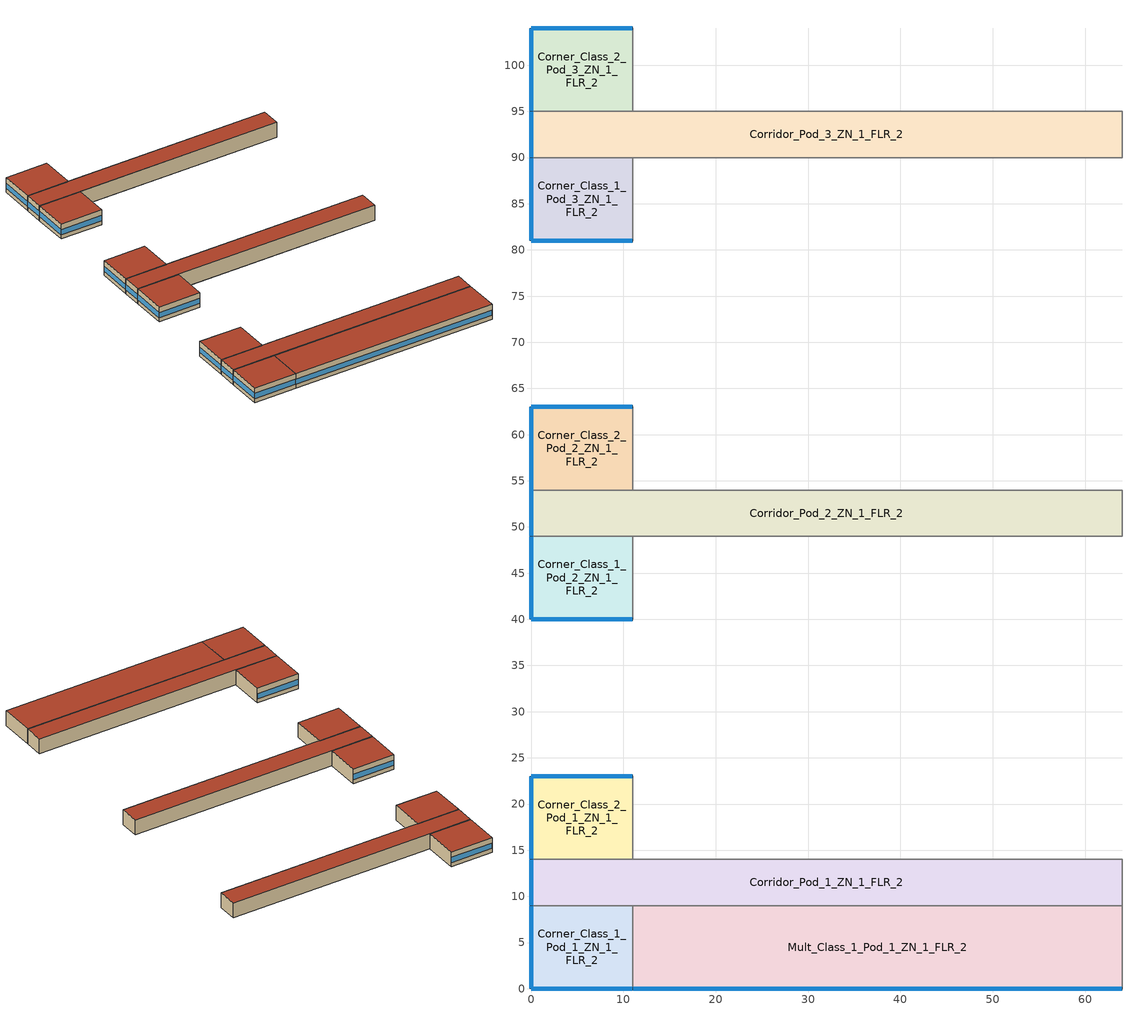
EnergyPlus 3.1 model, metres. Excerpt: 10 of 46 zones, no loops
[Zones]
Corner_Class_1_Pod_1_ZN_1_FLR_2
 floor to Corner_Class_1_Pod_1_ZN_1_FLR_1 (INT-FLOOR-TOPSIDE): 0,9 11,9 11,0 0,0 z4
 wall outside (Steel-Framed_R-13 + R-3.8 ci_Ext-wall): 0,9 0,0 11,0 z4:8
 wall to Mult_Class_1_Pod_1_ZN_1_FLR_2 (Standard_Int-Wall): 11,0 11,9 z4:8
 wall to Corridor_Pod_1_ZN_1_FLR_2 (Standard_Int-Wall): 11,9 0,9 z4:8
 window (std_window_UValue_3.237_SHGC_0.39_VT_0.495): 0.05,0 10.95,0 z5.1:6.51
 window (std_window_UValue_3.237_SHGC_0.39_VT_0.495_west): 0,8.95 0,0.05 z5.1:6.52
 roof outside (IEAD_R-15 ci_Roof): 0,0 11,0 11,9 0,9 z8
Mult_Class_1_Pod_1_ZN_1_FLR_2
 floor to Mult_Class_1_Pod_1_ZN_1_FLR_1 (INT-FLOOR-TOPSIDE): 11,9 64,9 64,0 11,0 z4
 wall outside (Steel-Framed_R-13 + R-3.8 ci_Ext-wall): 11,0 64,0 z4:8
 wall to Lobby_ZN_1_FLR_2 (Standard_Int-Wall): 64,0 64,9 z4:8
 wall to Corridor_Pod_1_ZN_1_FLR_2 (Standard_Int-Wall): 64,9 11,9 z4:8
 window (std_window_UValue_3.237_SHGC_0.39_VT_0.495): 11.05,0 63.95,0 z5.1:6.5
 roof outside (IEAD_R-15 ci_Roof): 11,0 64,0 64,9 11,9 z8
Corridor_Pod_1_ZN_1_FLR_2
 floor to Corridor_Pod_1_ZN_1_FLR_1 (INT-FLOOR-TOPSIDE): 0,14 64,14 64,9 0,9 z4
 wall outside (Steel-Framed_R-13 + R-3.8 ci_Ext-wall): 0,14 0,9 z4:8
 wall to Lobby_ZN_1_FLR_2 (Standard_Int-Wall): 64,9 64,14 z4:8
 wall to Mult_Class_2_Pod_1_ZN_1_FLR_2 (Standard_Int-Wall): 64,14 11,14 z4:8
 wall to Corner_Class_2_Pod_1_ZN_1_FLR_2 (Standard_Int-Wall): 11,14 0,14 z4:8
 window (std_window_UValue_3.237_SHGC_0.39_VT_0.495_west): 0,13.95 0,9.05 z5.1:6.53
 roof outside (IEAD_R-15 ci_Roof): 0,9 64,9 64,14 0,14 z8
Corner_Class_2_Pod_1_ZN_1_FLR_2
 floor to Corner_Class_2_Pod_1_ZN_1_FLR_1 (INT-FLOOR-TOPSIDE): 0,23 11,23 11,14 0,14 z4
 wall outside (Steel-Framed_R-13 + R-3.8 ci_Ext-wall): 11,23 0,23 0,14 z4:8
 wall to Mult_Class_2_Pod_1_ZN_1_FLR_2 (Standard_Int-Wall): 11,14 11,23 z4:8
 window (std_window_UValue_3.237_SHGC_0.49_VT_0.622): 10.95,23 0.05,23 z5.1:6.51
 window (std_window_UValue_3.237_SHGC_0.39_VT_0.495_west): 0,22.95 0,14.05 z5.1:6.52
 roof outside (IEAD_R-15 ci_Roof): 0,14 11,14 11,23 0,23 z8
Corner_Class_1_Pod_2_ZN_1_FLR_2
 floor to Corner_Class_1_Pod_2_ZN_1_FLR_1 (INT-FLOOR-TOPSIDE): 0,49 11,49 11,40 0,40 z4
 wall outside (Steel-Framed_R-13 + R-3.8 ci_Ext-wall): 0,49 0,40 11,40 z4:8
 wall to Mult_Class_1_Pod_2_ZN_1_FLR_2 (Standard_Int-Wall): 11,40 11,49 z4:8
 wall to Corridor_Pod_2_ZN_1_FLR_2 (Standard_Int-Wall): 11,49 0,49 z4:8
 window (std_window_UValue_3.237_SHGC_0.39_VT_0.495): 0.05,40 10.95,40 z5.1:6.51
 window (std_window_UValue_3.237_SHGC_0.39_VT_0.495_west): 0,48.95 0,40.05 z5.1:6.52
 roof outside (IEAD_R-15 ci_Roof): 0,40 11,40 11,49 0,49 z8
Corridor_Pod_2_ZN_1_FLR_2
 floor to Corridor_Pod_2_ZN_1_FLR_1 (INT-FLOOR-TOPSIDE): 0,54 64,54 64,49 0,49 z4
 wall outside (Steel-Framed_R-13 + R-3.8 ci_Ext-wall): 0,54 0,49 z4:8
 wall to Mult_Class_1_Pod_2_ZN_1_FLR_2 (Standard_Int-Wall): 11,49 64,49 z4:8
 wall to Main_Corridor_ZN_1_FLR_2 (Standard_Int-Wall): 64,49 64,54 z4:8
 wall to Mult_Class_2_Pod_2_ZN_1_FLR_2 (Standard_Int-Wall): 64,54 11,54 z4:8
 wall to Corner_Class_2_Pod_2_ZN_1_FLR_2 (Standard_Int-Wall): 11,54 0,54 z4:8
 window (std_window_UValue_3.237_SHGC_0.39_VT_0.495_west): 0,53.95 0,49.05 z5.1:6.53
 roof outside (IEAD_R-15 ci_Roof): 0,49 64,49 64,54 0,54 z8
Corner_Class_2_Pod_2_ZN_1_FLR_2
 floor to Corner_Class_2_Pod_2_ZN_1_FLR_1 (INT-FLOOR-TOPSIDE): 0,63 11,63 11,54 0,54 z4
 wall outside (Steel-Framed_R-13 + R-3.8 ci_Ext-wall): 11,63 0,63 0,54 z4:8
 wall to Mult_Class_2_Pod_2_ZN_1_FLR_2 (Standard_Int-Wall): 11,54 11,63 z4:8
 window (std_window_UValue_3.237_SHGC_0.49_VT_0.622): 10.95,63 0.05,63 z5.1:6.51
 window (std_window_UValue_3.237_SHGC_0.39_VT_0.495_west): 0,62.95 0,54.05 z5.1:6.52
 roof outside (IEAD_R-15 ci_Roof): 0,54 11,54 11,63 0,63 z8
Corner_Class_1_Pod_3_ZN_1_FLR_2
 floor to Corner_Class_1_Pod_3_ZN_1_FLR_1 (INT-FLOOR-TOPSIDE): 0,90 11,90 11,81 0,81 z4
 wall outside (Steel-Framed_R-13 + R-3.8 ci_Ext-wall): 0,90 0,81 11,81 z4:8
 wall to Mult_Class_1_Pod_3_ZN_1_FLR_2 (Standard_Int-Wall): 11,81 11,90 z4:8
 wall to Corridor_Pod_3_ZN_1_FLR_2 (Standard_Int-Wall): 11,90 0,90 z4:8
 window (std_window_UValue_3.237_SHGC_0.39_VT_0.495): 0.05,81 10.95,81 z5.1:6.51
 window (std_window_UValue_3.237_SHGC_0.39_VT_0.495_west): 0,89.95 0,81.05 z5.1:6.52
 roof outside (IEAD_R-15 ci_Roof): 0,81 11,81 11,90 0,90 z8
Corridor_Pod_3_ZN_1_FLR_2
 floor to Corridor_Pod_3_ZN_1_FLR_1 (INT-FLOOR-TOPSIDE): 0,95 64,95 64,90 0,90 z4
 wall outside (Steel-Framed_R-13 + R-3.8 ci_Ext-wall): 0,95 0,90 z4:8
 wall to Mult_Class_1_Pod_3_ZN_1_FLR_2 (Standard_Int-Wall): 11,90 64,90 z4:8
 wall to Bathrooms_ZN_1_FLR_2 (Standard_Int-Wall): 64,90 64,95 z4:8
 wall to Mult_Class_2_Pod_3_ZN_1_FLR_2 (Standard_Int-Wall): 64,95 11,95 z4:8
 wall to Corner_Class_2_Pod_3_ZN_1_FLR_2 (Standard_Int-Wall): 11,95 0,95 z4:8
 window (std_window_UValue_3.237_SHGC_0.39_VT_0.495_west): 0,94.95 0,90.05 z5.1:6.53
 roof outside (IEAD_R-15 ci_Roof): 0,90 64,90 64,95 0,95 z8
Corner_Class_2_Pod_3_ZN_1_FLR_2
 floor to Corner_Class_2_Pod_3_ZN_1_FLR_1 (INT-FLOOR-TOPSIDE): 0,104 11,104 11,95 0,95 z4
 wall outside (Steel-Framed_R-13 + R-3.8 ci_Ext-wall): 11,104 0,104 0,95 z4:8
 wall to Mult_Class_2_Pod_3_ZN_1_FLR_2 (Standard_Int-Wall): 11,95 11,104 z4:8
 window (std_window_UValue_3.237_SHGC_0.49_VT_0.622): 10.95,104 0.05,104 z5.1:6.51
 window (std_window_UValue_3.237_SHGC_0.39_VT_0.495_west): 0,103.95 0,95.05 z5.1:6.52
 roof outside (IEAD_R-15 ci_Roof): 0,95 11,95 11,104 0,104 z8
[Building]
Benchmark Secondary School New V1.1_3.1: North Axis=0; Terrain=City; Loads Convergence Tolerance Value=0.04; Temperature Convergence Tolerance Value=0.2; Solar Distribution=FullInteriorAndExterior; Maximum Number of Warmup Days=25
[Site:Location]
USA IL-CHICAGO-OHARE: Latitude {deg}=41.77; Longitude {deg}=-87.75; Time Zone {hr}=-6; Elevation {m}=190
[Site:GroundTemperature:BuildingSurface]
19.527, 19.502, 19.536, 19.598, 20.002, 21.64, 22.225, 22.375, 21.449, 20.121, 19.802, 19.633
[Site:WaterMainsTemperature]
Calculation Method=CORRELATION; Annual Average Outdoor Air Temperature {C}=9.69; Maximum Difference In Monthly Average Outdoor Air Temperatures {deltaC}=28.1
[SizingPeriod:DesignDay] Barometric Pressure {Pa}=99063; Rain {0-no,1-yes}=0; Snow on ground {0-no,1-yes}=0; Day of Month=21; Daylight Savings Time Indicator=0; Humidity Indicating Type=WetBulb
Name | Maximum Dry-Bulb Temperature {C} | Daily Temp Range {C} | Humidity Indicating Conditions at Maximum Dry-Bulb | Wind Speed {m/s} design conditions vs. traditional 6.71 m/s (15 mph) | Wind Direction {Degrees; N=0, S=180} | Clearness {0.0 to 1.1} | Month | Day Type | Wind Speed {m/s} design conditions vs. traditional 3.35 m/s (7mph)
CHICAGO Ann Htg 99.6% Condns DB | -20.6 | 0 | -20.6 | 4.9 | 270 | 0 | 1 | WinterDesignDay
CHICAGO Ann Clg .4% Condns DB=>MWB | 33.2 | 10.7 | 23.8 |  | 230 | 1 | 7 | SummerDesignDay | 5.3
CHICAGO Ann Clg .4% Condns WB=>MDB | 31.2 | 10.7 | 25.5 |  | 230 | 1 | 7 | SummerDesignDay | 5.3
[WindowMaterial:Glazing] Optical Data Type=SpectralAverage; Thickness=0.003; Infrared Transmittance at Normal Incidence=0; Front Side Infrared Hemispherical Emissivity=0.9; Back Side Infrared Hemispherical Emissivity=0.9; Conductivity=0.0199; Dirt Correction Factor for Solar and Visible Transmittance=1; Solar Diffusing=No
Name | Solar Transmittance at Normal Incidence | Front Side Solar Reflectance at Normal Incidence | Back Side Solar Reflectance at Normal Incidence | Visible Transmittance at Normal Incidence | Front Side Visible Reflectance at Normal Incidence | Back Side Visible Reflectance at Normal Incidence
Theoretical Glass [66] | 0.3832 | 0.5668 | 0.5668 | 0.495 | 0.455 | 0.455
Theoretical Glass [67] | 0.4826 | 0.4674 | 0.4674 | 0.6216 | 0.3284 | 0.3284
[Material] Thermal Absorptance=0.9
Name | Roughness | Thickness | Conductivity | Density | Specific Heat | Solar Absorptance | Visible Absorptance | Thickness {m} | Conductivity {W/m-K} | Density {kg/m3} | Specific Heat {J/kg-K}
Roof Membrane | VeryRough | 0.0095 | 0.16 | 1121.29 | 1460 | 0.7 | 0.7
Roof Insulation | MediumRough | 0.125 | 0.049 | 265 | 836.8 | 0.7 | 0.7
Metal Decking | MediumSmooth | 0.0015 | 45.006 | 7680 | 418.4 | 0.7 | 0.3
GP01 1/2 GYPSUM | Smooth | 0.0127 | 0.16 | 800 | 1090 | 0.7 | 0.5
Wall Insulation [6] | MediumRough | 0.0678 | 0.045 | 265 | 836.8 | 0.7 | 0.7
1/2IN Gypsum | Smooth | 0.0127 | 0.16 | 784.9 | 830 | 0.92 | 0.92
Std Wood 6inch | MediumSmooth |  |  |  |  | 0.7 | 0.7 | 0.15 | 0.12 | 540 | 1210
Std MAT-CC05 4  MW CONCRETE | Rough |  |  |  |  | 0.7 | 0.2 | 0.1 | 0.858 | 1968 | 836.8
[Material:NoMass] Thermal Absorptance=0.9; Solar Absorptance=0.7
Name | Roughness | Thermal Resistance {(m2-K)/W} | Visible Absorptance | Thermal Resistance {m2-K/W}
MAT-SHEATH | Rough | 0.3626 | 0.7
Std CP02 CARPET PAD | VeryRough |  | 0.8 | 0.21648
[Construction]
InteriorFurnishings: Std Wood 6inch
INT-FLOOR-TOPSIDE: Std MAT-CC05 4  MW CONCRETE, Std CP02 CARPET PAD
std_window_UValue_3.237_SHGC_0.39_VT_0.495; std_window_UValue_3.237_SHGC_0.39_VT_0.495_west: Theoretical Glass [66]
std_window_UValue_3.237_SHGC_0.49_VT_0.622: Theoretical Glass [67]
IEAD_R-15 ci_Roof: Roof Membrane, Roof Insulation, Metal Decking
Standard_Int-Wall: GP01 1/2 GYPSUM, GP01 1/2 GYPSUM
Steel-Framed_R-13 + R-3.8 ci_Ext-wall: MAT-SHEATH, Wall Insulation [6], 1/2IN Gypsum
[Zone] Type=1; Multiplier=1; Ceiling Height=4; Part of Total Floor Area=Yes
Name | Volume
Corner_Class_1_Pod_1_ZN_1_FLR_2; Corner_Class_2_Pod_1_ZN_1_FLR_2; Corner_Class_1_Pod_2_ZN_1_FLR_2; Corner_Class_2_Pod_2_ZN_1_FLR_2; Corner_Class_1_Pod_3_ZN_1_FLR_2; Corner_Class_2_Pod_3_ZN_1_FLR_2 | 396
Mult_Class_1_Pod_1_ZN_1_FLR_2 | 1908
Corridor_Pod_1_ZN_1_FLR_2; Corridor_Pod_2_ZN_1_FLR_2; Corridor_Pod_3_ZN_1_FLR_2 | 1280
[InternalMass] Construction=InteriorFurnishings
Name | Zone | Surface Area
Corner_Class_1_Pod_1_ZN_1_FLR_2_InternalMass_1 | Corner_Class_1_Pod_1_ZN_1_FLR_2 | 198
Mult_Class_1_Pod_1_ZN_1_FLR_2_InternalMass_1 | Mult_Class_1_Pod_1_ZN_1_FLR_2 | 954
Corridor_Pod_1_ZN_1_FLR_2_InternalMass_1 | Corridor_Pod_1_ZN_1_FLR_2 | 640
Corner_Class_2_Pod_1_ZN_1_FLR_2_InternalMass_1 | Corner_Class_2_Pod_1_ZN_1_FLR_2 | 198
Corner_Class_1_Pod_2_ZN_1_FLR_2_InternalMass_1 | Corner_Class_1_Pod_2_ZN_1_FLR_2 | 198
Corridor_Pod_2_ZN_1_FLR_2_InternalMass_1 | Corridor_Pod_2_ZN_1_FLR_2 | 640
Corner_Class_2_Pod_2_ZN_1_FLR_2_InternalMass_1 | Corner_Class_2_Pod_2_ZN_1_FLR_2 | 198
Corner_Class_1_Pod_3_ZN_1_FLR_2_InternalMass_1 | Corner_Class_1_Pod_3_ZN_1_FLR_2 | 198
Corridor_Pod_3_ZN_1_FLR_2_InternalMass_1 | Corridor_Pod_3_ZN_1_FLR_2 | 640
Corner_Class_2_Pod_3_ZN_1_FLR_2_InternalMass_1 | Corner_Class_2_Pod_3_ZN_1_FLR_2 | 198
[ZoneInfiltration:DesignFlowRate] Schedule=INFIL_SCH; Design Volume Flow Rate Calculation Method=Flow/Zone; Constant Term Coefficient=1; Temperature Term Coefficient=0; Velocity Term Coefficient=0; Velocity Squared Term Coefficient=0
Name | Zone | Design Flow Rate {m3/s}
Corner_Class_1_Pod_1_ZN_1_FLR_2_Infiltration | Corner_Class_1_Pod_1_ZN_1_FLR_2 | 0.0539
Mult_Class_1_Pod_1_ZN_1_FLR_2_Infiltration | Mult_Class_1_Pod_1_ZN_1_FLR_2 | 0.2067
Corridor_Pod_1_ZN_1_FLR_2_Infiltration | Corridor_Pod_1_ZN_1_FLR_2 | 0.1031
Corner_Class_2_Pod_1_ZN_1_FLR_2_Infiltration | Corner_Class_2_Pod_1_ZN_1_FLR_2 | 0.0539
Corner_Class_1_Pod_2_ZN_1_FLR_2_Infiltration | Corner_Class_1_Pod_2_ZN_1_FLR_2 | 0.0539
Corridor_Pod_2_ZN_1_FLR_2_Infiltration | Corridor_Pod_2_ZN_1_FLR_2 | 0.1031
Corner_Class_2_Pod_2_ZN_1_FLR_2_Infiltration | Corner_Class_2_Pod_2_ZN_1_FLR_2 | 0.0539
Corner_Class_1_Pod_3_ZN_1_FLR_2_Infiltration | Corner_Class_1_Pod_3_ZN_1_FLR_2 | 0.0539
Corridor_Pod_3_ZN_1_FLR_2_Infiltration | Corridor_Pod_3_ZN_1_FLR_2 | 0.1031
Corner_Class_2_Pod_3_ZN_1_FLR_2_Infiltration | Corner_Class_2_Pod_3_ZN_1_FLR_2 | 0.0539
[People] Schedule=BLDG_OCC_SCH; Number of People Calculation Method=People; Fraction Radiant=0.3; User Specified Sensible Fraction=AUTOCALCULATE; Activity Level Schedule=ACTIVITY_SCH; Enable ASHRAE 55 Comfort Warnings=No; MRT Calculation=ZoneAveraged; Work Efficiency Schedule=WORK_EFF_SCH; Clothing Schedule=CLOTHING_SCH; Air Velocity Schedule=AIR_VELO_SCH; Thermal Comfort Report=FANGER
Name | Zone | Number of People
Corner_Class_1_Pod_1_ZN_1_FLR_2 People | Corner_Class_1_Pod_1_ZN_1_FLR_2 | 24.75
Mult_Class_1_Pod_1_ZN_1_FLR_2 People | Mult_Class_1_Pod_1_ZN_1_FLR_2 | 119.25
Corridor_Pod_1_ZN_1_FLR_2 People | Corridor_Pod_1_ZN_1_FLR_2 | 32
Corner_Class_2_Pod_1_ZN_1_FLR_2 People | Corner_Class_2_Pod_1_ZN_1_FLR_2 | 24.75
Corner_Class_1_Pod_2_ZN_1_FLR_2 People | Corner_Class_1_Pod_2_ZN_1_FLR_2 | 24.75
Corridor_Pod_2_ZN_1_FLR_2 People | Corridor_Pod_2_ZN_1_FLR_2 | 32
Corner_Class_2_Pod_2_ZN_1_FLR_2 People | Corner_Class_2_Pod_2_ZN_1_FLR_2 | 24.75
Corner_Class_1_Pod_3_ZN_1_FLR_2 People | Corner_Class_1_Pod_3_ZN_1_FLR_2 | 24.75
Corridor_Pod_3_ZN_1_FLR_2 People | Corridor_Pod_3_ZN_1_FLR_2 | 32
Corner_Class_2_Pod_3_ZN_1_FLR_2 People | Corner_Class_2_Pod_3_ZN_1_FLR_2 | 24.75
[Lights] Schedule=BLDG_LIGHT_SCH; Design Level Calculation Method=LightingLevel; Return Air Fraction=0; Fraction Radiant=0.37; Fraction Visible=0.2; Fraction Replaceable=1; Return Air Fraction is Calculated from Plenum Temperature=No
Name | Zone | Design Level {W}
Corner_Class_1_Pod_1_ZN_1_FLR_2_Lights | Corner_Class_1_Pod_1_ZN_1_FLR_2 | 1490.94
Mult_Class_1_Pod_1_ZN_1_FLR_2_Lights | Mult_Class_1_Pod_1_ZN_1_FLR_2 | 7183.62
Corridor_Pod_1_ZN_1_FLR_2_Lights | Corridor_Pod_1_ZN_1_FLR_2 | 1721.6
Corner_Class_2_Pod_1_ZN_1_FLR_2_Lights | Corner_Class_2_Pod_1_ZN_1_FLR_2 | 1490.94
Corner_Class_1_Pod_2_ZN_1_FLR_2_Lights | Corner_Class_1_Pod_2_ZN_1_FLR_2 | 1490.94
Corridor_Pod_2_ZN_1_FLR_2_Lights | Corridor_Pod_2_ZN_1_FLR_2 | 1721.6
Corner_Class_2_Pod_2_ZN_1_FLR_2_Lights | Corner_Class_2_Pod_2_ZN_1_FLR_2 | 1490.94
Corner_Class_1_Pod_3_ZN_1_FLR_2_Lights | Corner_Class_1_Pod_3_ZN_1_FLR_2 | 1490.94
Corridor_Pod_3_ZN_1_FLR_2_Lights | Corridor_Pod_3_ZN_1_FLR_2 | 1721.6
Corner_Class_2_Pod_3_ZN_1_FLR_2_Lights | Corner_Class_2_Pod_3_ZN_1_FLR_2 | 1490.94
[ElectricEquipment] Schedule=BLDG_EQUIP_SCH; Design Level Calculation Method=EquipmentLevel; Fraction Latent=0; Fraction Radiant=0.5; Fraction Lost=0
Name | Zone | Design Level {W}
Corner_Class_1_Pod_1_ZN_1_FLR_2_PlugMisc_Equip | Corner_Class_1_Pod_1_ZN_1_FLR_2 | 990
Mult_Class_1_Pod_1_ZN_1_FLR_2_PlugMisc_Equip | Mult_Class_1_Pod_1_ZN_1_FLR_2 | 4770
Corridor_Pod_1_ZN_1_FLR_2_PlugMisc_Equip | Corridor_Pod_1_ZN_1_FLR_2 | 1280
Corner_Class_2_Pod_1_ZN_1_FLR_2_PlugMisc_Equip | Corner_Class_2_Pod_1_ZN_1_FLR_2 | 990
Corner_Class_1_Pod_2_ZN_1_FLR_2_PlugMisc_Equip | Corner_Class_1_Pod_2_ZN_1_FLR_2 | 990
Corridor_Pod_2_ZN_1_FLR_2_PlugMisc_Equip | Corridor_Pod_2_ZN_1_FLR_2 | 1280
Corner_Class_2_Pod_2_ZN_1_FLR_2_PlugMisc_Equip | Corner_Class_2_Pod_2_ZN_1_FLR_2 | 990
Corner_Class_1_Pod_3_ZN_1_FLR_2_PlugMisc_Equip | Corner_Class_1_Pod_3_ZN_1_FLR_2 | 990
Corridor_Pod_3_ZN_1_FLR_2_PlugMisc_Equip | Corridor_Pod_3_ZN_1_FLR_2 | 1280
Corner_Class_2_Pod_3_ZN_1_FLR_2_PlugMisc_Equip | Corner_Class_2_Pod_3_ZN_1_FLR_2 | 990
[Exterior:Lights]
Exterior Facade Lighting: Schedule=ALWAYS_ON; Design Level=23884.2; Control Option=AstronomicalClock
[Schedule:Compact]
BLDG_LIGHT_SCH: Through: 6/30, For: Weekdays SummerDesignDay, Until: 07:00, 0.1773, Until: 21:00, 0.9, Until: 24:00, 0.1773, For: WeekEnds WinterDesignDay Holidays AllOtherDays, Until: 24:00, 0.1773, Through: 9/1, For: Weekdays SummerDesignDay, Until: 08:00, 0.1773, Until: 20:00, 0.5, Until: 24:00, 0.1773, For: WeekEnds WinterDesignDay Holidays AllOtherDays, Until: 24:00, 0.1773, Through: 12/31, For: Weekdays SummerDesignDay, Until: 07:00, 0.1773, Until: 21:00, 0.9, Until: 24:00, 0.1773, For: WeekEnds WinterDesignDay Holidays AllOtherDays, Until: 24:00, 0.1773
BLDG_EQUIP_SCH: Through: 6/30, For: Weekdays SummerDesignDay, Until: 08:00, 0.35, Until: 17:00, 0.95, Until: 24:00, 0.35, For: WeekEnds WinterDesignDay Holidays AllOtherDays, Until: 24:00, 0.35, Through: 9/1, For: Weekdays SummerDesignDay, Until: 08:00, 0.25, Until: 17:00, 0.5, Until: 24:00, 0.25, For: WeekEnds WinterDesignDay Holidays AllOtherDays, Until: 24:00, 0.25, Through: 12/31, For: Weekdays SummerDesignDay, Until: 08:00, 0.35, Until: 17:00, 0.95, Until: 24:00, 0.35, For: WeekEnds WinterDesignDay Holidays AllOtherDays, Until: 24:00, 0.35
BLDG_OCC_SCH: Through: 6/15, For: Weekdays SummerDesignDay, Until: 08:00, 0, Until: 16:00, 0.7, Until: 21:00, 0.15, Until: 24:00, 0, For: WeekEnds WinterDesignDay Holidays AllOtherDays, Until: 24:00, 0, Through: 9/15, For: Weekdays SummerDesignDay, Until: 08:00, 0, Until: 16:00, 0.15, Until: 21:00, 0.15, Until: 24:00, 0, For: WeekEnds WinterDesignDay Holidays AllOtherDays, Until: 24:00, 0, Through: 12/31, For: Weekdays SummerDesignDay, Until: 08:00, 0, Until: 16:00, 0.7, Until: 21:00, 0.15, Until: 24:00, 0, For: WeekEnds WinterDesignDay Holidays AllOtherDays, Until: 24:00, 0
INFIL_SCH: Through: 12/31, For: AllDays, Until: 07:00, 1, Until: 21:00, 0.5, Until: 24:00, 1
ALWAYS_ON: Through: 12/31, For: AllDays, Until: 24:00, 1
WORK_EFF_SCH: Through: 12/31, For: AllDays, Until: 24:00, 0
AIR_VELO_SCH: Through: 12/31, For: AllDays, Until: 24:00, 0.2
CLOTHING_SCH: Through: 04/30, For: AllDays, Until: 24:00, 1.1, Through: 09/30, For: AllDays, Until: 24:00, 0.6, Through: 12/31, For: AllDays, Until: 24:00, 1.1
ACTIVITY_SCH: Through: 12/31, For: AllDays, Until: 24:00, 120
